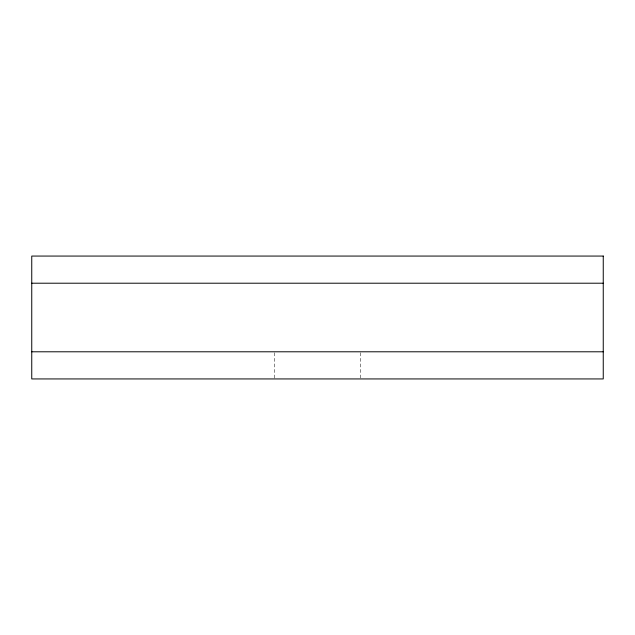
<?xml version="1.0" encoding="UTF-8"?>
<svg xmlns="http://www.w3.org/2000/svg" width="635" height="635" viewBox="0 0 635 635"><rect width="100%" height="100%" fill="white"/><g stroke="black" fill="none" stroke-linecap="round" stroke-linejoin="round"><path stroke-width="0.48" stroke-dasharray="3.17 2.38" d="M360.362 352.758L360.362 377.968M274.637 352.758L274.637 378.936"/><path stroke-width="0.95" d="M31.75 283.21L603.25 283.21M31.75 351.79L603.25 351.79M603.25 256.064L31.75 256.064L31.75 378.936L603.25 378.936L603.25 256.064"/></g></svg>
